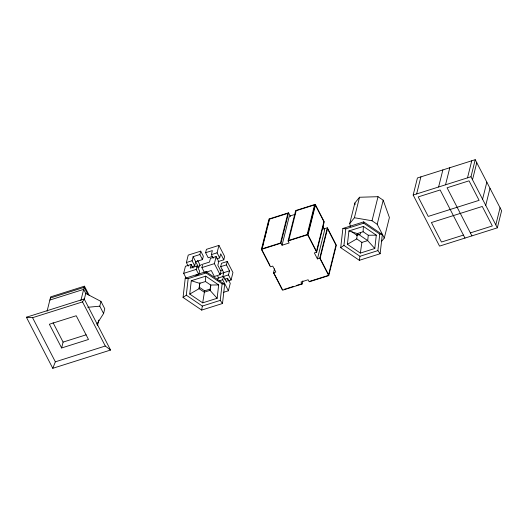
<?xml version="1.0" encoding="UTF-8"?>
<svg xmlns="http://www.w3.org/2000/svg" width="528" height="528" viewBox="0 0 528 528"><rect width="100%" height="100%" fill="white"/><g stroke="black" fill="none" stroke-linecap="round" stroke-linejoin="round"><path stroke-width="0.79" d="M218.658 284.935L210.652 285.028L205.478 281.516L205.722 276.164L191.275 280.731L189.757 294.076L202.693 302.848L217.147 298.28L218.658 284.935L205.722 276.164M376.299 235.165L368.293 235.25L363.119 231.746L363.37 226.387L348.916 230.96L347.404 244.299L360.34 253.077L374.788 248.503L376.299 235.165L363.37 226.387M183.058 297.455L185.242 278.236L206.045 271.663L224.677 284.295L222.493 303.508L201.689 310.088L183.058 297.455L186.292 295.172L188.166 278.626L206.085 272.963L222.123 283.84L224.677 284.295M205.478 281.516L199.696 283.345L199.089 288.684L189.757 294.076M199.432 287.318L204.607 290.829L210.382 289.001L210.045 290.367L204.263 292.195L199.089 288.684L199.947 282.744M210.652 285.028L210.045 290.367L217.147 298.28M210.56 287.476L210.817 285.186M222.493 303.508L220.249 300.386L222.123 283.84M340.705 247.678L342.883 228.466L363.693 221.885L382.318 234.518L380.14 253.73L359.33 260.311L340.705 247.678L343.933 245.395L345.814 228.855L363.733 223.186L379.771 234.062L382.318 234.518M347.404 244.299L356.737 238.907L357.251 234.333M368.293 235.25L367.686 240.59L374.788 248.503M380.14 253.73L377.89 250.609L379.771 234.062M202.693 302.848L204.607 290.829M360.34 253.077L361.904 242.418L367.686 240.59L357.337 233.567L348.916 230.96M201.689 310.088L202.33 306.055L220.249 300.386M359.33 260.311L359.977 256.278L377.89 250.609M47.071 311.236L50.655 296.861L84.454 286.176L89.344 295.64M61.631 347.972L49.368 324.238L76.23 315.744L88.486 339.478L61.631 347.972L63.089 342.104L53.064 322.681M80.87 300.551L84.454 286.176M84.163 299.825L85.754 293.436L83.655 289.37L49.856 300.062M96.789 324.205L103.58 313.52L99.785 306.174L100.973 301.422L85.754 293.436M97.482 325.624L98.875 320.041M103.58 313.52L104.768 308.774L100.973 301.422M186.173 278.183L183.678 273.359L185.447 266.257L191.169 264.449L193.037 268.059M188.239 266.152L186.371 262.541L188.225 255.103L200.719 251.15L203.333 256.205L202.488 259.585L195.716 261.73L194.707 265.782L191.849 266.693M191.169 264.449L190.238 268.165L197.01 266.026L199.624 271.082L198.779 274.461L196.172 269.405L197.01 266.026M194.707 265.782L192.093 260.726L193.109 256.674L199.874 254.529L200.719 251.15M204.501 272.653L201.894 267.597L202.732 264.218L209.504 262.073L210.428 258.357L216.15 256.549L218.764 261.604L217.84 265.32L220.928 271.306L220.084 274.685L214.361 276.494L211.273 270.514L206.006 272.177M212.725 256.351L208.21 257.776L205.597 252.721L206.441 249.341L218.935 245.388L224.638 256.43L223.793 259.809L218.071 261.617M213.226 258.251L211.358 254.635L212.368 250.582L205.597 252.721M220.084 274.685L214.381 263.644L216.15 256.549M216.83 258.793L219.694 257.882L217.081 252.826L218.935 245.388M219.694 257.882L220.704 253.829L223.793 259.809M217.312 280.196L217.813 278.17L223.535 276.362L226.624 282.341L227.641 278.289L224.776 279.193M227.245 261.485L226.4 264.865L229.495 270.851L228.479 274.903L222.757 276.718L223.773 272.659L220.684 266.68L221.522 263.294L227.245 261.485L232.947 272.527L231.092 279.965L228.228 280.87M223.714 292.261L228.393 290.783L222.697 279.741L223.535 276.362M228.393 290.783L230.248 283.345L227.641 278.289M302.887 280.85L302.089 284.051L282.52 290.242L273.517 272.804L275.827 272.072L272.738 266.086L270.422 266.818L261.419 249.381L268.996 218.988L288.565 212.804L290.426 216.407M261.941 248.754L263.116 244.055M264.086 240.141L265.261 235.448M265.65 233.878L266.825 229.178M267.214 227.614L268.97 220.572M273.517 272.804L274.514 268.805M323.492 229.007L327.334 227.792L319.757 258.179L317.44 258.911L314.351 252.925L316.661 252.193L324.238 221.806L315.236 204.369L295.667 210.56L288.09 240.946L289.139 242.992L282.044 245.236L280.988 243.19L288.565 212.804M282.044 245.236L289.285 216.209L294.961 214.414M316.661 252.193L307.659 234.755L315.236 204.369M317.44 258.911L324.68 229.891L322.964 226.565M302.089 284.051L301.033 282.011L308.134 279.761L309.19 281.807L328.759 275.616L336.336 245.23L327.334 227.792M350.321 226.552L349.747 223.509L354.856 203.016L359.515 197.254L378.022 196.693L383.196 200.204L389.407 217.543L384.298 238.029L381.711 241.23M349.747 223.509L354.407 217.741L359.515 197.254M351.919 231.891L356.915 235.277L357.337 233.567L363.119 231.746M360.677 232.518L360.248 234.221L356.915 235.277M384.298 238.029L377.197 224.281L372.022 220.77L378.022 196.693M377.197 224.281L383.196 200.204M413.173 195.037L417.43 177.962L475.226 159.687L501.6 210.764L497.343 227.832L439.547 246.114L413.173 195.037L470.969 176.761L475.226 159.687M416.638 193.941L420.895 176.867M438.603 186.998L442.86 169.924M445.54 184.8L449.797 167.726M467.498 177.857L471.755 160.783M472.507 179.738L476.764 162.664M482.572 199.234L486.829 182.16M485.74 205.359L489.997 188.291M495.805 224.855L500.062 207.781M52.774 368.313L55.354 361.819L32.571 317.691L26.4 317.236L52.774 368.313L110.57 350.038L84.196 298.96L26.4 317.236M32.571 317.691L82.507 301.904L84.196 298.96M199.65 265.96L201.511 264.396M50.371 298.01L84.163 287.324L87.925 294.611M186.371 262.541L192.093 260.726M211.358 254.635L217.081 252.826M183.678 273.359L196.172 269.405M201.894 267.597L214.381 263.644M261.419 249.381L280.988 243.19M288.09 240.946L307.659 234.755M220.684 266.68L226.4 264.865M195.769 275.411L198.026 274.699M220.097 270.706L222.354 269.993M220.011 273.847L229.495 270.851M219.12 280.87L222.697 279.741M63.089 342.104L86.117 334.825M284.064 289.377L286.341 288.658M287.859 288.182L293.165 286.499M296.195 285.542L301.508 283.866M55.354 361.819L105.29 346.025L110.57 350.038M309.85 281.285L328.264 275.458M463.439 235.092L441.474 242.035L431.409 222.545L482.269 206.461L492.34 225.951L470.375 232.901M87.773 307.289L99.785 306.174M342.883 228.466L345.814 228.855M185.242 278.236L188.166 278.626M354.407 217.741L372.022 220.77M191.275 280.731L199.696 283.345M356.737 238.907L361.904 242.418M343.933 245.395L359.977 256.278M186.292 295.172L202.33 306.055M470.969 176.761L497.343 227.832M471.913 235.877L447.077 187.783L469.036 180.833L479.107 200.33L428.241 216.414L418.176 196.918L440.141 189.974L464.977 238.069M319.757 258.179L328.759 275.616M261.749 249.539L269.887 265.3M273.821 272.95L282.368 289.502M228.479 274.903L231.092 279.965M217.747 276.243L218.863 278.414M199.874 254.529L202.488 259.585M197.591 260.344L199.65 264.33L198.805 267.709L193.109 256.674M82.507 301.904L105.29 346.025M354.856 203.016L355.139 204.541M363.693 221.885L363.733 223.186M206.045 271.663L206.085 272.963M269.518 219.16L262.119 248.827L280.474 243.025L287.872 213.352L269.518 219.16M296.168 210.718L288.763 240.412L307.157 234.597L314.556 204.904L296.168 210.718M315.407 205.181L307.989 234.92L316.49 251.387L323.908 221.641L315.407 205.181M327.518 228.677L320.12 258.357L328.574 274.732L335.973 245.051L327.518 228.677"/></g></svg>
